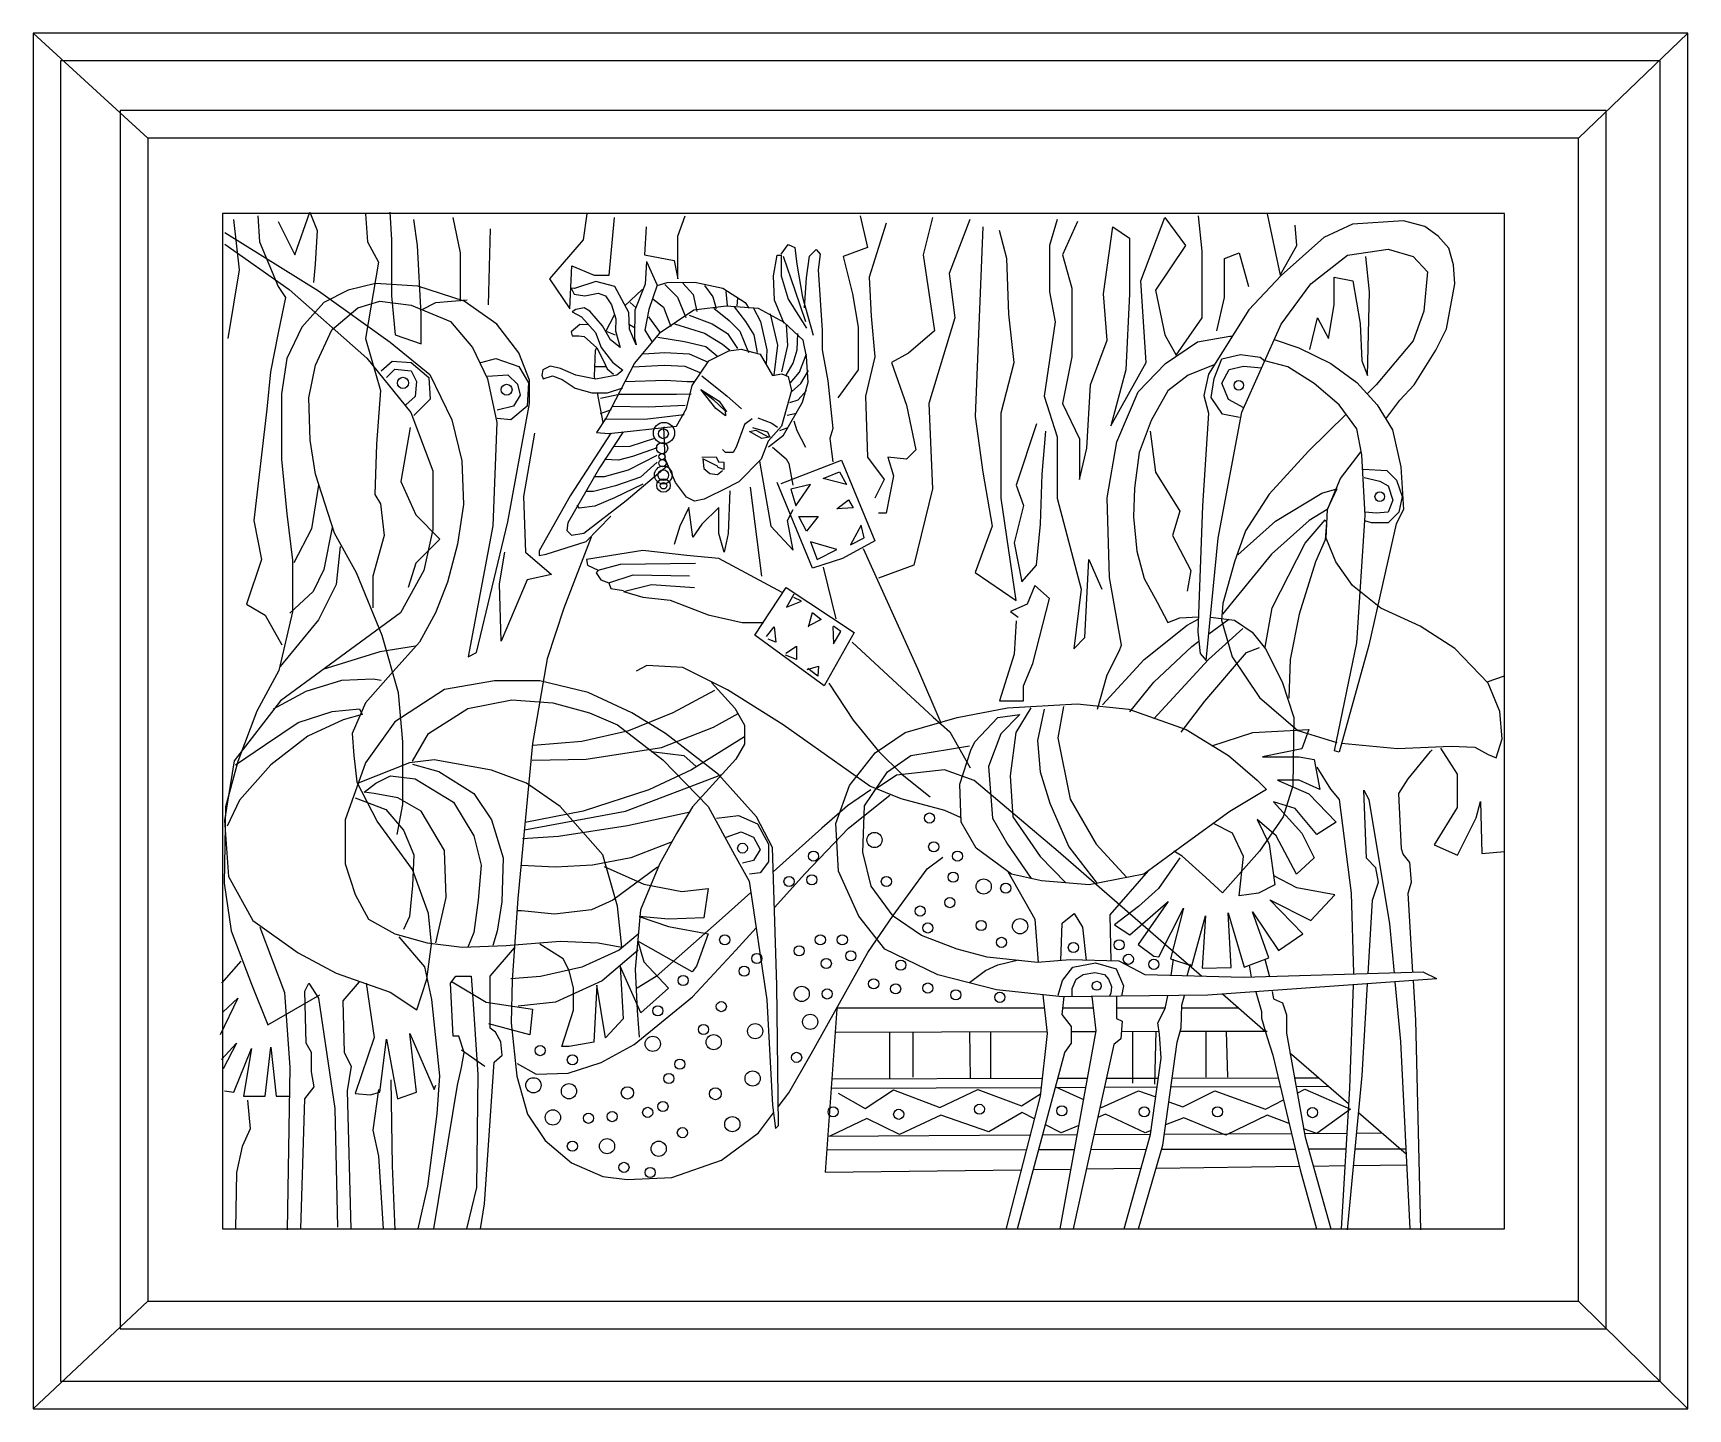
# Model space of a CAD drawing. Extents: x -66030 to 95157, y -13132 to 45879.
# Drawn here: x -62721 to -62121, y 6366 to 6865 of the extents above; entities that cross this region are included whole.
import ezdxf

# ---------------------------------------------------------------- set-up
doc = ezdxf.new("R2010")
doc.units = 0
doc.header["$LTSCALE"] = 100
doc.header["$MEASUREMENT"] = 0
for name, color, linetype in [('3', 11, 'CONTINUOUS'), ('4', 121, 'CONTINUOUS'), ('7', 105, 'CONTINUOUS')]:
    doc.layers.add(name, color=color, linetype=linetype)

msp = doc.modelspace()

# ---------------------------------------------------------------- linework, layer by layer
at = {"layer": '3'}
msp.add_lwpolyline([(-62652.31, 6431.42), (-62187.46, 6431.42), (-62187.46, 6799.58), (-62652.31, 6799.58)], close=True, dxfattribs=at)
for points in [[(-62639.53, 6798.74), (-62638.86, 6789.31), (-62632.12, 6773.14), (-62629.42, 6769.1), (-62632.12, 6756.3), (-62634.82, 6742.16), (-62636.16, 6728.68), (-62640.88, 6688.27), (-62638.19, 6674.12), (-62643.58, 6657.95), (-62636.84, 6653.91), (-62630.77, 6643.13)], [(-62632.12, 6796.72), (-62626.05, 6784.59), (-62620.66, 6800.09), (-62617.96, 6793.35), (-62618.64, 6781.22), (-62619.31, 6774.49)], [(-62600.44, 6799.41), (-62599.76, 6789.31), (-62595.72, 6781.9), (-62600.44, 6754.28), (-62595.05, 6735.42), (-62596.39, 6715.88), (-62597.07, 6697.7), (-62595.05, 6694.33), (-62593.7, 6682.88), (-62597.74, 6668.06), (-62597.74, 6656.61)], [(-62591.67, 6800.09), (-62591, 6789.98), (-62591, 6769.77), (-62589.65, 6755.63), (-62580.22, 6752.26), (-62580.22, 6763.04), (-62581.56, 6787.96), (-62582.91, 6797.39)], [(-62568.76, 6798.06), (-62566.06, 6785.27), (-62566.06, 6767.75)], [(-62520.22, 6799.41), (-62521.57, 6789.98), (-62533.7, 6775.84), (-62526.29, 6765.06), (-62525.62, 6780.55), (-62517.53, 6777.18), (-62512.13, 6777.18), (-62510.11, 6798.06)], [(-62498.65, 6794.7), (-62499.33, 6784.59), (-62488.54, 6782.57), (-62487.19, 6775.84), (-62487.19, 6791.33), (-62484.5, 6798.74)], [(-62421.13, 6798.74), (-62418.44, 6787.29), (-62427.2, 6783.92), (-62423.83, 6770.45), (-62421.81, 6758.32), (-62421.81, 6742.83), (-62429.22, 6732.72)], [(-62394.84, 6798.06), (-62398.21, 6784.59), (-62394.17, 6756.97), (-62403.61, 6748.89), (-62409.67, 6745.52), (-62404.28, 6730.03), (-62400.91, 6713.86), (-62404.28, 6710.5), (-62411.02, 6711.17), (-62409, 6704.43), (-62411.7, 6690.96), (-62414.39, 6690.96)], [(-62342.27, 6796.72), (-62347.66, 6784.59), (-62344.29, 6772.47), (-62344.29, 6747.54), (-62347.66, 6730.7), (-62341.59, 6717.91), (-62341.59, 6703.09), (-62338.9, 6714.54), (-62337.55, 6737.44), (-62331.48, 6753.61), (-62332.83, 6770.45), (-62329.46, 6794.7), (-62323.39, 6790.66), (-62323.39, 6770.45), (-62324.74, 6742.83), (-62330.13, 6722.62), (-62317.32, 6745.52), (-62319.35, 6775.16), (-62310.58, 6798.06), (-62303.17, 6787.96), (-62313.95, 6771.79), (-62310.58, 6755.63), (-62306.54, 6748.22), (-62297.1, 6761.69), (-62297.1, 6785.94), (-62298.45, 6798.74)], [(-62273.51, 6799.41), (-62268.79, 6777.18), (-62262.72, 6787.96), (-62263.4, 6795.37)], [(-62651.45, 6792.7), (-62617.47, 6771.48), (-62591.46, 6752.92), (-62577.13, 6741.24), (-62569.16, 6724.8), (-62565.45, 6709.95), (-62564.92, 6694.03), (-62567.04, 6679.71), (-62570.76, 6665.91), (-62575, 6654.77), (-62580.84, 6644.16), (-62590.4, 6633.55), (-62600.43, 6622.19), (-62605.21, 6611.05), (-62604.68, 6603.09), (-62603.61, 6593.55)], [(-62648.3, 6797.39), (-62646.28, 6779.2), (-62650.32, 6754.28)], [(-62555.27, 6794.02), (-62555.95, 6766.41)], [(-62411.7, 6796.04), (-62417.76, 6776.51), (-62417.09, 6762.36), (-62415.74, 6747.54), (-62419.11, 6733.4), (-62418.44, 6711.17), (-62412.37, 6703.09), (-62415.74, 6696.35)], [(-62381.36, 6797.39), (-62388.78, 6777.86), (-62386.75, 6761.69), (-62396.19, 6730.7), (-62394.84, 6699.72), (-62401.58, 6672.1), (-62414.39, 6667.38)], [(-62376.64, 6794.7), (-62379.34, 6725.99), (-62376.64, 6705.78), (-62373.27, 6686.25), (-62379.34, 6669.41), (-62364.51, 6659.3), (-62369.9, 6696.35), (-62369.9, 6727.34), (-62365.18, 6745.52), (-62367.21, 6763.04), (-62367.88, 6783.25), (-62370.58, 6793.35)], [(-62349.68, 6797.39), (-62352.38, 6787.96), (-62352.38, 6771.12), (-62350.35, 6760.34), (-62354.4, 6733.4), (-62349.68, 6718.58), (-62349.68, 6696.35), (-62340.92, 6663.34), (-62343.61, 6641.79), (-62339.57, 6645.83), (-62338.22, 6674.12), (-62333.5, 6663.34)], [(-62230.5, 6725.11), (-62225.35, 6731.88), (-62220.17, 6737.48), (-62212.41, 6749.98), (-62208.53, 6757.74), (-62205.51, 6774.12), (-62205.94, 6781.01), (-62207.67, 6787.05), (-62211.55, 6791.36), (-62216.29, 6794.8), (-62224.06, 6796.96), (-62242.6, 6795.66), (-62252.95, 6790.92), (-62268.48, 6777.13), (-62280.12, 6764.63), (-62294.78, 6741.36), (-62296.51, 6733.6), (-62294.78, 6727.14), (-62296.94, 6693.52), (-62298.67, 6647.84), (-62297.8, 6640.08), (-62295.65, 6637.5)], [(-62651.43, 6788.47), (-62628.07, 6772.03), (-62599.94, 6747.09), (-62584.01, 6727.47), (-62576.05, 6706.25), (-62576.05, 6685.03), (-62579.23, 6670.17), (-62587.73, 6654.79), (-62631.29, 6622.92), (-62648.09, 6601.18), (-62651.55, 6579.45), (-62650.07, 6559.2), (-62641.34, 6543.21), (-62624.88, 6531.54), (-62611.08, 6524.11), (-62591.43, 6517.21), (-62581.88, 6510.85), (-62578.16, 6521.99)], [(-62449.71, 6784.77), (-62447.24, 6788.3), (-62444.77, 6787.24), (-62444.06, 6781.24), (-62441.94, 6769.24), (-62438.06, 6755.47)], [(-62441.24, 6765.36), (-62440.53, 6776.3), (-62439.47, 6784.07), (-62437, 6786.54), (-62435.58, 6784.77), (-62436.29, 6779.12), (-62434.88, 6757.24), (-62434.88, 6750.18), (-62432.76, 6738.88), (-62430.99, 6721.58), (-62432.05, 6718.05), (-62430.99, 6709.58)], [(-62295.65, 6637.5), (-62291.33, 6681.89), (-62282.71, 6727.57), (-62268.48, 6759.46), (-62257.69, 6774.12), (-62244.33, 6784.46), (-62229.66, 6786.61), (-62220.61, 6784.03), (-62215.43, 6778.43), (-62216.72, 6764.2), (-62220.61, 6753.43), (-62233.97, 6737.48), (-62237.28, 6734.23)], [(-62498.55, 6782.13), (-62499.06, 6773.92), (-62502.79, 6764.56), (-62502.91, 6754.43), (-62502.27, 6751.99), (-62504.71, 6757.64), (-62504.97, 6763.66), (-62509.97, 6773.15), (-62516.9, 6774.95), (-62524.6, 6772.38), (-62525.89, 6772.51), (-62524.73, 6770.33), (-62520.88, 6769.69), (-62516.13, 6770.72), (-62513.44, 6769.69), (-62511.26, 6766.49), (-62509.72, 6761.36), (-62509.84, 6757), (-62508.05, 6750.97), (-62511.64, 6753.79), (-62514.46, 6758.79), (-62519.08, 6764.18), (-62521.14, 6765.33), (-62524.22, 6764.82), (-62525.5, 6763.92), (-62522.16, 6762.13), (-62517.03, 6756.48), (-62514.98, 6750.97), (-62510.87, 6745.71), (-62507.15, 6742.76), (-62509.33, 6740.97), (-62516.9, 6739.56), (-62524.22, 6740.97), (-62529.73, 6743.4), (-62533.46, 6744.17), (-62536.15, 6742.89), (-62536.54, 6740.97), (-62536.02, 6739.68), (-62532.69, 6740.71), (-62529.09, 6739.43), (-62524.47, 6736.22), (-62518.31, 6734.55), (-62512.67, 6734.55), (-62507.15, 6736.35)], [(-62498.55, 6782.13), (-62494.7, 6773.54), (-62497.65, 6764.82), (-62499.19, 6757.25), (-62496.5, 6752.89)], [(-62448.65, 6759.71), (-62452.19, 6768.18), (-62452.54, 6777.01), (-62451.13, 6784.42), (-62449.71, 6784.42), (-62449.71, 6777.01), (-62447.24, 6768.53), (-62440.53, 6757.94)], [(-62449.01, 6784.07), (-62444.77, 6771.71), (-62440.88, 6760.42)], [(-62291.71, 6756.97), (-62289.01, 6769.1), (-62289.01, 6783.25), (-62283.62, 6785.27), (-62280.25, 6773.14)], [(-62258.01, 6750.24), (-62255.31, 6761.69), (-62251.26, 6754.28), (-62249.24, 6766.41), (-62249.24, 6776.51), (-62242.5, 6775.16), (-62239.81, 6759.67), (-62239.13, 6746.2), (-62237.11, 6740.81), (-62236.44, 6771.12), (-62237.78, 6783.92)], [(-62588.9, 6574.47), (-62586.92, 6585.34), (-62586.92, 6608.06), (-62588.41, 6625.84), (-62594.34, 6646.59), (-62603.73, 6669.31), (-62611.64, 6683.64), (-62618.52, 6705.06), (-62620.5, 6717.41), (-62621, 6732.72), (-62618.52, 6744.57), (-62612.59, 6757.42), (-62603.2, 6765.32), (-62595.29, 6767.79), (-62583.92, 6766.31), (-62569.59, 6760.38), (-62561.68, 6750.99), (-62556.24, 6739.63), (-62552.78, 6723.83), (-62554.26, 6686.29), (-62563.16, 6638.87), (-62560.2, 6640.35), (-62548.83, 6687.77), (-62540.92, 6730.74), (-62540.92, 6739.14), (-62544.87, 6749.02), (-62552.78, 6759.39), (-62564.65, 6767.79), (-62581.45, 6773.22), (-62596.77, 6774.21), (-62606.66, 6771.74), (-62615.56, 6767.3), (-62623.47, 6758.4), (-62628.9, 6747.04), (-62630.88, 6734.2), (-62630.88, 6710.49), (-62628.9, 6690.73), (-62626.93, 6673.94), (-62626.93, 6655.17), (-62631.87, 6633.93), (-62639.78, 6619.11), (-62646.7, 6600.83), (-62651.15, 6584.42), (-62651.64, 6556.76), (-62649.17, 6539.47), (-62641.76, 6520.2), (-62635.82, 6505.38), (-62617.04, 6516.25)], [(-62494.72, 6773.5), (-62491.11, 6774.56), (-62480.97, 6774.69), (-62470.83, 6772.51), (-62462.75, 6767.25), (-62461.47, 6765.2)], [(-62485.42, 6774.31), (-62481.6, 6770.18), (-62480.33, 6763.98)], [(-62579.92, 6764.81), (-62574.98, 6767.28), (-62563.61, 6768.27)], [(-62506.33, 6766.24), (-62500.22, 6771.87), (-62499.84, 6771.98)], [(-62496.24, 6768.59), (-62492.42, 6765.57), (-62489.72, 6758.57)], [(-62491.95, 6773.84), (-62487.33, 6769.22), (-62484.31, 6761.91)], [(-62477.47, 6773.52), (-62474.44, 6769.38), (-62473.33, 6765.09)], [(-62469.83, 6771.29), (-62469.35, 6766.2)], [(-62465.53, 6768.91), (-62465.85, 6766.04)], [(-62454.33, 6715.02), (-62448.93, 6719.22), (-62442.03, 6731.21), (-62439.93, 6738.4), (-62440.53, 6747.7), (-62441.73, 6753.69), (-62448.63, 6759.99), (-62457.93, 6765.08), (-62469.63, 6765.98), (-62481.33, 6764.48), (-62493.93, 6756.09), (-62502.93, 6745.3), (-62513.12, 6725.51), (-62516.72, 6720.12), (-62512.22, 6719.82), (-62487.63, 6722.52), (-62484.03, 6728.81), (-62481.93, 6737.2), (-62475.93, 6746.2), (-62468.73, 6749.79), (-62464.23, 6750.39), (-62457.33, 6748.59), (-62452.83, 6740.8), (-62449.53, 6741.4), (-62447.13, 6740.5), (-62445.93, 6735.41), (-62445.93, 6735.41), (-62449.62, 6722.46), (-62454.39, 6717.05), (-62454.39, 6717.05), (-62456.94, 6710.53), (-62465.05, 6702.26), (-62470.94, 6699.24), (-62470.94, 6699.24), (-62475.42, 6697.05), (-62477.66, 6696.02), (-62481.12, 6695.27), (-62484.03, 6696.74), (-62488, 6702.04), (-62491.75, 6710.66), (-62492.31, 6722.11), (-62491.85, 6722.05)], [(-62513.35, 6756.82), (-62510.1, 6762.77)], [(-62504.52, 6767.32), (-62502.29, 6765.41)], [(-62497.83, 6762.07), (-62493.54, 6756.34)], [(-62483.03, 6762.69), (-62474.76, 6759.51), (-62469.19, 6756.01), (-62465.53, 6750.6)], [(-62474.12, 6765.23), (-62468.55, 6760.78), (-62464.73, 6756.96), (-62461.55, 6749.17)], [(-62466.8, 6765.71), (-62462.67, 6760.46), (-62459.64, 6755.53), (-62458.37, 6749.17)], [(-62459.8, 6765.23), (-62457.26, 6760.46), (-62454.87, 6750.13), (-62455.19, 6744.88)], [(-62453.75, 6763.17), (-62451.05, 6751.88), (-62452.32, 6740.9)], [(-62519.6, 6759.18), (-62522.68, 6759.3), (-62525.89, 6756.61), (-62525.5, 6755.2), (-62523.06, 6755.2), (-62521.14, 6754.94), (-62516.52, 6750.84), (-62514.21, 6746.35), (-62512.8, 6743.27), (-62510.49, 6741.35)], [(-62512.95, 6756.82), (-62509.93, 6755.55)], [(-62504.68, 6759.37), (-62502.61, 6758.09)], [(-62488.44, 6759.51), (-62477.46, 6756.17), (-62470.94, 6752.19), (-62468.39, 6749.97)], [(-62447.87, 6759.19), (-62447.39, 6751.72), (-62449.62, 6742.18)], [(-62447.87, 6740.9), (-62445.32, 6745.36), (-62443.89, 6750.13), (-62443.73, 6756.01)], [(-62517.23, 6739.62), (-62517.42, 6740.58), (-62517.03, 6750.07), (-62516.58, 6750.9)], [(-62494.49, 6754.74), (-62484.78, 6753.15), (-62476.99, 6751.4), (-62472.69, 6747.74)], [(-62334.97, 6619.81), (-62331.52, 6632.31), (-62327.2, 6640.93), (-62326.34, 6643.08), (-62330.65, 6667.65), (-62331.52, 6696.52), (-62328.07, 6716.78), (-62320.3, 6734.88), (-62310.38, 6745.22), (-62298.74, 6752.98), (-62287.1, 6755.14), (-62286.14, 6755.08)], [(-62270.95, 6753.91), (-62262.08, 6750.83), (-62250.44, 6745.22), (-62240.95, 6738.33), (-62233.62, 6730.14), (-62228.01, 6721.09), (-62224.99, 6707.73), (-62224.13, 6692.21), (-62226.72, 6687.04), (-62236.64, 6643.08), (-62247.42, 6604.3), (-62249.14, 6604.73), (-62240.95, 6643.94), (-62237.93, 6690.06), (-62239.22, 6712.04), (-62240.95, 6721.52), (-62247.42, 6730.14), (-62256.47, 6737.9), (-62265.96, 6743.93), (-62274.4, 6746.2)], [(-62594.75, 6742.58), (-62590.8, 6746.04), (-62583.88, 6745.54), (-62577.45, 6740.11), (-62576.96, 6732.21), (-62582.89, 6726.28)], [(-62558.67, 6745.54), (-62553.23, 6747.03), (-62544.83, 6744.06), (-62541.37, 6738.14), (-62541.86, 6729.74), (-62547.79, 6724.8), (-62552.73, 6725.29)], [(-62517.09, 6744.1), (-62513.11, 6744.1)], [(-62503.56, 6743.92), (-62492.1, 6744.56), (-62484.62, 6744.24), (-62479.21, 6741.86)], [(-62499.58, 6748.7), (-62491.94, 6749.17), (-62483.03, 6748.7), (-62476.19, 6745.67)], [(-62446.44, 6738.04), (-62443.09, 6742.02), (-62440.55, 6748.7)], [(-62292.72, 6744.64), (-62302.19, 6740.91), (-62309.52, 6735.31), (-62315.56, 6724.54), (-62319.87, 6712.9), (-62321.6, 6699.97), (-62322.03, 6689.63), (-62320.73, 6677.13), (-62318.15, 6667.22), (-62313.4, 6658.6), (-62309.52, 6651.27), (-62305.21, 6653), (-62298.46, 6653.29)], [(-62283.53, 6725.6), (-62289.74, 6726.84), (-62293.78, 6732.9), (-62292.69, 6739.73), (-62289.9, 6746.87), (-62283.22, 6748.42), (-62276.07, 6747.49), (-62274.4, 6746.2)], [(-62282, 6729.16), (-62287.57, 6732.12), (-62289.9, 6738.02), (-62287.26, 6742.99), (-62282.13, 6744.23), (-62275.56, 6743.59)], [(-62592.77, 6740.11), (-62589.81, 6743.08), (-62583.88, 6742.58), (-62581.9, 6738.63), (-62582.39, 6733.2), (-62585.85, 6730.23)], [(-62556.19, 6740.61), (-62548.78, 6741.1), (-62545.32, 6737.64), (-62544.33, 6733.69), (-62546.8, 6729.74), (-62552.73, 6728.26)], [(-62506.27, 6738.68), (-62491.63, 6739.15), (-62483.83, 6738.68), (-62481.44, 6738.68)], [(-62478.48, 6740.75), (-62469.32, 6733.39), (-62464.12, 6728.72)], [(-62445.96, 6734.86), (-62442.62, 6737.88), (-62439.75, 6742.65)], [(-62514.23, 6723.85), (-62516.27, 6734.55)], [(-62515.18, 6732.65), (-62508.97, 6733.92)], [(-62508.81, 6734.07), (-62495.6, 6734.07), (-62487.65, 6734.07), (-62482.4, 6734.22)], [(-62478.84, 6735.72), (-62474.35, 6732.13), (-62470.04, 6728), (-62469.86, 6726.21), (-62473.45, 6728.9), (-62478.84, 6735.72)], [(-62478.84, 6735.72), (-62472.25, 6731.55), (-62469.58, 6727.64)], [(-62446.59, 6731.04), (-62443.57, 6732), (-62440.55, 6735.34)], [(-62515.18, 6727.09), (-62511.2, 6728.52)], [(-62513.74, 6725.16), (-62499.1, 6725), (-62484.94, 6726.75)], [(-62510.88, 6729.77), (-62497.99, 6729.45), (-62484.47, 6730.09)], [(-62447.55, 6726.43), (-62444.21, 6727.23)], [(-62244.89, 6726.77), (-62258.56, 6713.35), (-62272.79, 6697.83), (-62281.41, 6684.47), (-62285.3, 6673.27), (-62289.61, 6658.18), (-62290.04, 6652.15), (-62286.16, 6638.79), (-62276.24, 6624.14), (-62262.44, 6612.07), (-62248.21, 6607.76)], [(-62584.26, 6721.95), (-62587.63, 6702.41), (-62582.24, 6690.29), (-62573.47, 6681.53), (-62582.24, 6672.77), (-62584.93, 6664.02)], [(-62506.95, 6720.4), (-62515.57, 6707.38), (-62527.12, 6687.41), (-62527.46, 6684.65), (-62525.74, 6682.93), (-62521.26, 6683.62), (-62505.92, 6695.5), (-62491.1, 6708.07)], [(-62460.2, 6725.16), (-62463.03, 6723.03), (-62466.04, 6714.89), (-62467.11, 6712.94), (-62469.94, 6712.94), (-62471, 6714.01)], [(-62461.24, 6720.47), (-62458.91, 6721.01), (-62454.24, 6718.49), (-62456.75, 6717.96), (-62461.24, 6720.47)], [(-62460.14, 6722.03), (-62454.71, 6720.35), (-62453.82, 6718.48)], [(-62458.19, 6725.49), (-62453.16, 6723.52), (-62451.01, 6722.08)], [(-62450.25, 6720.87), (-62447.55, 6721.82)], [(-62445.12, 6724.41), (-62444.06, 6720.88), (-62440.88, 6714.88)], [(-62357.1, 6723.29), (-62364.51, 6701.07), (-62361.81, 6693.66), (-62365.18, 6680.18), (-62362.49, 6666.04), (-62357.1, 6672.1), (-62355.75, 6686.92), (-62355.07, 6705.11), (-62353.72, 6720.6)], [(-62315.98, 6720.6), (-62313.95, 6705.78), (-62305.19, 6691.63), (-62307.89, 6682.88), (-62301.15, 6670.08), (-62302.49, 6662.67)], [(-62539.1, 6719.93), (-62543.14, 6697.02), (-62542.47, 6676.82), (-62533.03, 6668.73), (-62541.79, 6666.71), (-62551.23, 6644.48), (-62551.9, 6665.36), (-62549.88, 6676.82)], [(-62511.43, 6719.95), (-62526.26, 6697.22), (-62537.46, 6677.25), (-62537.46, 6675.52), (-62534.87, 6676.04), (-62520.4, 6680.69), (-62511.43, 6689.82)], [(-62494.68, 6714.65), (-62503.59, 6711.47), (-62508.69, 6710.19), (-62513.78, 6710.35)], [(-62495.64, 6717.99), (-62504.55, 6715.12), (-62510.54, 6714.98)], [(-62452.89, 6714.88), (-62447.95, 6710.64), (-62446.89, 6708.88), (-62445.47, 6701.11)], [(-62494.68, 6709.4), (-62500.73, 6703.99), (-62509.8, 6700.81), (-62517.76, 6698.75), (-62520.56, 6698.75)], [(-62494.84, 6711.78), (-62505.19, 6706.54), (-62513.94, 6704.15), (-62517.6, 6704.15)], [(-62478.44, 6711.17), (-62473.3, 6711.35), (-62472.42, 6709.58), (-62470.47, 6709.4), (-62470.47, 6707.81), (-62470.47, 6706.75), (-62472.6, 6707.46), (-62472.77, 6707.99), (-62478.09, 6710.64), (-62477.73, 6707.1), (-62475.61, 6705.33), (-62472.77, 6704.98), (-62471, 6706.39)], [(-62457.53, 6709.82), (-62453.49, 6686.25), (-62445.4, 6677.49), (-62447.42, 6688.27), (-62445.4, 6692.31)], [(-62449.71, 6701.71), (-62427.81, 6710.18), (-62415.8, 6680.88), (-62427.45, 6674.53), (-62438.4, 6671), (-62451.12, 6702.06)], [(-62246.5, 6607.59), (-62226.21, 6605.61), (-62206.8, 6606.47), (-62198.18, 6606.04), (-62193.43, 6603.45), (-62190.42, 6602.16), (-62188.26, 6609.05), (-62189.12, 6618.97), (-62193.43, 6629.31), (-62205.51, 6641.81), (-62218.02, 6650), (-62232.25, 6656.46), (-62242.6, 6664.65), (-62248.64, 6673.27), (-62252.09, 6681.89), (-62251.66, 6692.23), (-62246.91, 6703.44), (-62239.45, 6713.3)], [(-62434.52, 6703.47), (-62428.51, 6705.95), (-62426.04, 6701.36), (-62434.52, 6703.47)], [(-62238.73, 6706.82), (-62230.1, 6706.39), (-62226.65, 6702.94), (-62224.5, 6696.91), (-62225.79, 6691.31), (-62229.67, 6687.43), (-62235.71, 6687.43), (-62238.06, 6688.1)], [(-62238.3, 6703.81), (-62232.69, 6702.51), (-62229.67, 6700.79), (-62227.95, 6695.62), (-62229.67, 6691.31), (-62233.99, 6690.88), (-62238, 6691.24)], [(-62617.49, 6701.09), (-62619.96, 6685.28), (-62626.39, 6672.93)], [(-62499.93, 6701.45), (-62510.12, 6696.52), (-62517.28, 6693.5), (-62523.01, 6692.7), (-62523.64, 6693.82)], [(-62468.32, 6699.04), (-62468.99, 6683.55), (-62470.34, 6676.82), (-62472.36, 6683.55), (-62472.36, 6692.98), (-62478.43, 6686.92), (-62481.8, 6682.2), (-62483.15, 6692.98), (-62486.52, 6686.25), (-62488.54, 6679.51)], [(-62460.9, 6700.39), (-62456.86, 6668.06)], [(-62446.17, 6699.59), (-62444.41, 6693.59), (-62439.11, 6701.36), (-62446.17, 6699.59)], [(-62284.18, 6675.77), (-62270.45, 6688), (-62253.72, 6698.23), (-62248.23, 6699.72), (-62251.73, 6692.24), (-62258.22, 6688.25), (-62271.95, 6676.02), (-62289.67, 6654.32)], [(-62429.57, 6692.53), (-62425.33, 6695.71), (-62423.57, 6692.88), (-62429.57, 6692.53)], [(-62612.54, 6685.78), (-62615.51, 6670.46), (-62619.46, 6662.56), (-62627.87, 6654.66)], [(-62443.35, 6689.71), (-62436.28, 6689.71), (-62440.52, 6684.41), (-62443.35, 6689.71)], [(-62424.63, 6679.47), (-62419.68, 6681.94), (-62420.74, 6686.53), (-62424.63, 6679.47)], [(-62274.2, 6642.34), (-62271.7, 6656.56), (-62259.72, 6680.02), (-62252.48, 6688.5), (-62251.98, 6687.5), (-62252.48, 6681.26), (-62255.97, 6673.28), (-62261.96, 6654.32), (-62265.21, 6637.85), (-62265.71, 6623.88)], [(-62609.58, 6678.86), (-62611.06, 6665.03), (-62617.49, 6652.19), (-62631.33, 6635.39)], [(-62518.67, 6682.2), (-62528.57, 6656.44), (-62534.57, 6638.08), (-62539.87, 6607.37), (-62545.17, 6551.24), (-62547.29, 6521.59), (-62547.64, 6506.18), (-62545.52, 6486.76), (-62541.64, 6472.99), (-62535.28, 6463.46), (-62525.74, 6455.34), (-62514.44, 6450.4), (-62505.61, 6449.34), (-62489.36, 6450.05), (-62471.34, 6456.4), (-62457.92, 6466.29), (-62452.49, 6473.46)], [(-62439.11, 6680.53), (-62436.64, 6674.18), (-62429.57, 6677.71), (-62439.11, 6680.53)], [(-62420.03, 6678.06), (-62400.25, 6634.64), (-62391.77, 6614.87)], [(-62449.35, 6662.17), (-62472.32, 6674.53), (-62483.97, 6675.59), (-62499.87, 6677.35), (-62520.36, 6674.18), (-62520, 6672.06), (-62516.12, 6670.29), (-62516.83, 6669.23), (-62515.06, 6666.76), (-62512.23, 6665.7), (-62511.53, 6663.59), (-62506.93, 6662.88)], [(-62516.12, 6670.29), (-62507.99, 6672.41), (-62480.79, 6672.76)], [(-62512.23, 6665.7), (-62503.4, 6668.53), (-62482.91, 6668.17)], [(-62434.52, 6671.35), (-62429.93, 6652.64)], [(-62506.93, 6662.53), (-62496.69, 6665), (-62481.15, 6663.94)], [(-62506.93, 6662.53), (-62499.87, 6660.41), (-62489.98, 6659.35), (-62476.2, 6654.05), (-62463.84, 6651.23), (-62456.07, 6651.23)], [(-62459.25, 6646.64), (-62447.94, 6663.94), (-62423.21, 6647.7), (-62434.16, 6628.28), (-62459.25, 6646.64)], [(-62445.14, 6661.57), (-62447.73, 6656.84), (-62442.39, 6658.98), (-62445.14, 6660.35)], [(-62364.51, 6651.89), (-62365.18, 6639.77), (-62370.58, 6622.93), (-62361.81, 6622.93), (-62361.81, 6628.32), (-62358.44, 6636.4), (-62352.38, 6659.97), (-62357.77, 6664.69), (-62360.47, 6657.95), (-62366.53, 6655.26), (-62363.84, 6653.24)], [(-62439.79, 6649.67), (-62438.42, 6654.86), (-62435.21, 6652.42), (-62439.64, 6650.13)], [(-62455.06, 6646.16), (-62452.31, 6649.67), (-62451.7, 6644.18), (-62454.45, 6645.24)], [(-62430.93, 6649.82), (-62430.78, 6643.57), (-62428.03, 6647.99), (-62430.78, 6649.98)], [(-62333.18, 6621.49), (-62318.08, 6637.87), (-62302.56, 6650.37), (-62298.49, 6652.52)], [(-62314.63, 6616.32), (-62294.8, 6637.87), (-62282.29, 6649.07)], [(-62294.11, 6653.27), (-62285.37, 6652.13), (-62278.9, 6647.82), (-62274.16, 6641.79), (-62268.12, 6629.72), (-62263.81, 6616.79), (-62264.23, 6592.04), (-62267.68, 6580.84), (-62276.31, 6568.34), (-62289.68, 6553.26), (-62295.72, 6558.86), (-62304.34, 6566.62), (-62307.36, 6568.34)], [(-62294.71, 6647.15), (-62287.46, 6652.52)], [(-62582.35, 6642.67), (-62595.2, 6640.7), (-62615.96, 6634.28)], [(-62448.04, 6640.21), (-62444.22, 6642.65), (-62444.22, 6637.92), (-62448.19, 6639.45)], [(-62423.92, 6644.17), (-62394.6, 6616.99), (-62388.59, 6611.69), (-62381.18, 6598.63)], [(-62323.26, 6618.9), (-62314.63, 6629.68), (-62300.83, 6642.61), (-62298.29, 6644.49)], [(-62304.71, 6611.58), (-62296.09, 6622.78), (-62280.99, 6640.45), (-62276.25, 6642.18)], [(-62633.76, 6619.95), (-62621.89, 6626.37), (-62609.04, 6630.33), (-62597.67, 6630.82), (-62594.71, 6630.33)], [(-62450.72, 6468.88), (-62451.26, 6519.81), (-62452.85, 6569.67), (-62458.69, 6580.81), (-62472.49, 6596.2), (-62491.6, 6611.05), (-62503.81, 6618.48), (-62519.74, 6625.91), (-62537.26, 6630.15), (-62553.71, 6630.15), (-62571.76, 6626.97), (-62589.81, 6615.3), (-62600.43, 6600.44), (-62607.86, 6579.75), (-62607.86, 6563.84), (-62604.14, 6552.7), (-62599.37, 6543.68), (-62589.81, 6538.37), (-62578.13, 6535.19), (-62565.39, 6533.6), (-62549.47, 6534.13), (-62529.82, 6535.72), (-62516.02, 6535.19), (-62507.53, 6533.6), (-62509.12, 6548.45), (-62514.43, 6567.02), (-62529.82, 6584.53), (-62542.03, 6593.01), (-62554.77, 6597.79), (-62575.48, 6601.5), (-62584.5, 6600.44), (-62603.08, 6593.01)], [(-62384.71, 6580.63), (-62390.36, 6583.1), (-62406.26, 6587.34), (-62417.56, 6591.92), (-62449, 6614.16), (-62469.14, 6626.87), (-62485.39, 6634.99), (-62498.46, 6635.7), (-62502.34, 6633.58)], [(-62440.25, 6634.26), (-62436.13, 6635.48), (-62436.43, 6631.82), (-62440.1, 6634.56)], [(-62193.75, 6629.74), (-62187.46, 6631.89)], [(-62539.66, 6606.77), (-62521.95, 6608.31), (-62505.01, 6612.16), (-62488.84, 6618.7), (-62473.82, 6626.78)], [(-62474.98, 6629.47), (-62466.51, 6620.24), (-62463.04, 6614.08), (-62463.04, 6607.16), (-62466.12, 6601.77), (-62481.91, 6584.46), (-62487.68, 6574.84), (-62493.84, 6563.68), (-62500.77, 6547.14), (-62502.7, 6525.59), (-62501.93, 6510.59), (-62501.16, 6500.97)], [(-62432.4, 6629.34), (-62423.57, 6615.93), (-62414.38, 6604.63), (-62405.9, 6596.16), (-62395.66, 6588.04)], [(-62647.6, 6599.7), (-62636.72, 6607.11), (-62624.86, 6615.01), (-62612.5, 6618.96), (-62602.62, 6619.95), (-62601.63, 6617.98), (-62608.55, 6616), (-62621.4, 6610.07), (-62634.75, 6599.7), (-62646.11, 6586.86), (-62650.56, 6577.47)], [(-62583.44, 6600.97), (-62577.6, 6611.05), (-62563.27, 6620.07), (-62547.34, 6623.25), (-62532.48, 6622.19), (-62519.21, 6618.48), (-62509.12, 6614.23), (-62492.66, 6601.5), (-62476.21, 6584.53), (-62466.65, 6567.02), (-62461.34, 6557.47), (-62454.97, 6514.5), (-62452.85, 6476.31), (-62451.79, 6467.82), (-62450.72, 6468.88)], [(-62540.04, 6601.38), (-62520.41, 6601.77), (-62493.07, 6606), (-62474.21, 6613.31), (-62465.35, 6618.31)], [(-62211.95, 6522.05), (-62294.99, 6516.12), (-62347.88, 6515.62), (-62371.61, 6518.09), (-62392.86, 6523.53), (-62412.14, 6532.91), (-62421.53, 6544.77), (-62428.94, 6561.07), (-62429.93, 6578.36), (-62424.99, 6592.19), (-62415.6, 6604.04), (-62404.72, 6611.45), (-62385.94, 6616.89), (-62367.65, 6620.34), (-62342.44, 6621.83), (-62323.66, 6619.85), (-62302.9, 6612.44), (-62287.57, 6603.06), (-62277.19, 6594.16), (-62273.73, 6590.71), (-62287.08, 6582.8), (-62303.39, 6570.95), (-62318.22, 6560.08), (-62337.99, 6556.13), (-62355.29, 6557.61), (-62366.17, 6560.08), (-62379.02, 6569.47), (-62384.46, 6578.85), (-62384.95, 6592.68), (-62381, 6605.03), (-62379.51, 6607.99), (-62371.11, 6616.89), (-62363.2, 6617.87), (-62370.12, 6610.96), (-62374.57, 6599.1), (-62373.09, 6580.33), (-62367.65, 6570.95), (-62359.03, 6558.46)], [(-62359.25, 6620.34), (-62364.69, 6611.45), (-62366.66, 6595.65), (-62365.67, 6580.83), (-62355.79, 6566.5), (-62346.56, 6556.86)], [(-62354.31, 6619.85), (-62356.78, 6608.49), (-62355.79, 6597.13), (-62352.33, 6585.77), (-62345.41, 6569.96), (-62335.19, 6556.69)], [(-62347.39, 6620.84), (-62349.36, 6609.48), (-62344.91, 6587.25), (-62335.52, 6570.95), (-62324.42, 6558.84)], [(-62293.51, 6606.51), (-62278.68, 6611.45), (-62258.41, 6612.44), (-62260.88, 6605.52), (-62275.22, 6602.56), (-62261.87, 6602.56), (-62256.43, 6601.57), (-62254.46, 6590.71), (-62261.87, 6594.16), (-62269.78, 6594.16), (-62258.41, 6589.22), (-62248.53, 6578.85), (-62255.45, 6574.41), (-62263.35, 6583.79), (-62271.26, 6586.26), (-62260.88, 6574.9), (-62256.43, 6566.01), (-62262.86, 6560.08), (-62270.27, 6573.91), (-62277.19, 6579.84), (-62272.75, 6570.95), (-62270.77, 6556.13), (-62276.7, 6553.17), (-62283.62, 6552.18), (-62282.14, 6566.5), (-62286.09, 6574.9), (-62293.01, 6578.36)], [(-62463.04, 6609.85), (-62482.29, 6597.92), (-62497.69, 6590.61), (-62521.56, 6582.92), (-62542.57, 6578.72)], [(-62211.95, 6522.05), (-62216.89, 6524.52), (-62282.14, 6522.54), (-62317.73, 6523.53), (-62327.12, 6528.47), (-62344.91, 6528.96), (-62356.78, 6527.97), (-62375.07, 6529.95), (-62385.94, 6532.91), (-62398.79, 6537.85), (-62409.17, 6544.77), (-62417.08, 6555.64), (-62420.05, 6567.98), (-62419.55, 6584.78), (-62411.15, 6597.13), (-62402.75, 6603.06), (-62387.92, 6605.52), (-62381.49, 6606.51)], [(-62496.82, 6604.57), (-62484.96, 6603.09), (-62480.51, 6599.13)], [(-62220.64, 6524.4), (-62222.37, 6553.13), (-62221.14, 6557.14), (-62221.76, 6564.25), (-62224.23, 6567.34), (-62224.85, 6569.19), (-62225.77, 6589.26), (-62222.37, 6594.65), (-62214.33, 6604.53), (-62213.71, 6605.15)], [(-62210.6, 6605.77), (-62204.65, 6596.26), (-62204.65, 6584.17), (-62212.98, 6570.7), (-62204.46, 6566.94), (-62197.71, 6580.41), (-62196.13, 6586.35), (-62195.73, 6567.53), (-62187.46, 6568.3)], [(-62574.95, 6535.19), (-62571.23, 6551.64), (-62571.76, 6568.61), (-62580.26, 6582.94), (-62588.75, 6587.71), (-62597.24, 6589.3), (-62600.96, 6589.83), (-62596.71, 6593.01), (-62591.4, 6595.67), (-62582.38, 6594.61), (-62568.58, 6586.12), (-62561.14, 6573.92), (-62558.49, 6563.31), (-62559.55, 6550.58), (-62561.14, 6538.9), (-62563.27, 6533.6)], [(-62583.44, 6599.91), (-62573.89, 6597.26), (-62561.14, 6589.3), (-62554.77, 6579.75), (-62550.53, 6565.96), (-62551.06, 6550.04), (-62552.65, 6539.43), (-62554.24, 6534.13)], [(-62542.82, 6576.16), (-62506.16, 6582.92), (-62471.23, 6596.17)], [(-62297.18, 6522.96), (-62349.33, 6568.2), (-62379.74, 6593.98), (-62390.52, 6597.82), (-62407.85, 6595.9), (-62415.31, 6591.01)], [(-62255.45, 6598.84), (-62250.5, 6590.81), (-62247.41, 6587.1), (-62243.08, 6553.13), (-62242.16, 6524.09), (-62242.17, 6523.75)], [(-62578.16, 6521.99), (-62576.54, 6534.66), (-62577.6, 6545.8), (-62583.44, 6561.72), (-62596.18, 6579.22), (-62603.61, 6593.55)], [(-62417.23, 6590.61), (-62425.7, 6584.84), (-62434.94, 6576.76), (-62452.57, 6560.83)], [(-62452.16, 6547.98), (-62441.1, 6560.22), (-62425.31, 6576.76), (-62410.3, 6588.69)], [(-62236.92, 6523.91), (-62235.36, 6550.66), (-62233.19, 6557.14), (-62234.12, 6562.39), (-62237.52, 6565.79), (-62238.45, 6590.5), (-62236.59, 6587.1), (-62229.17, 6542.01), (-62227.5, 6524.19)], [(-62604.14, 6587.71), (-62593, 6583.47), (-62586.63, 6576.04), (-62582.91, 6567.02), (-62583.44, 6555.88), (-62584.5, 6544.74), (-62586.63, 6539.97)], [(-62482.68, 6582.53), (-62505.39, 6577.53), (-62530.42, 6573.68), (-62543.51, 6572.91)], [(-62473.12, 6580.32), (-62465.22, 6581.31), (-62458.3, 6578.35), (-62454.34, 6570.94), (-62454.34, 6564.52), (-62457.31, 6560.57), (-62461.26, 6560.07)], [(-62489.22, 6571.76), (-62504.24, 6565.99), (-62518.1, 6563.3), (-62531.57, 6562.53), (-62544.04, 6563.2)], [(-62469.66, 6573.41), (-62464.23, 6575.38), (-62459.78, 6573.41), (-62457.31, 6568.96), (-62459.78, 6565.01), (-62463.73, 6564.02)], [(-62450.8, 6475.7), (-62446.97, 6480.76), (-62438.84, 6494.88), (-62418.35, 6531.59), (-62409.17, 6545.01), (-62396.8, 6561.95), (-62391.15, 6566.19)], [(-62305.23, 6566), (-62312.96, 6554.9), (-62320.1, 6548.36), (-62328.83, 6541.63), (-62323.27, 6538.06), (-62309.4, 6550.14), (-62320.3, 6534.49), (-62314.55, 6530.33), (-62312.77, 6530.13), (-62303.84, 6547.77), (-62308.6, 6529.34), (-62300.87, 6526.77), (-62295.91, 6544.99), (-62297.1, 6525.97), (-62286.59, 6526.17), (-62287.59, 6545.98), (-62281.84, 6526.37), (-62272.91, 6529.74), (-62278.86, 6546.38), (-62269.34, 6532.31), (-62260.62, 6538.46), (-62272.52, 6550.74), (-62257.65, 6543.21), (-62248.92, 6552.52), (-62262.8, 6555.1), (-62271.13, 6559.49)], [(-62494.61, 6562.53), (-62510.78, 6550.6), (-62518.48, 6547.14), (-62531.96, 6545.6), (-62543.89, 6546.75), (-62545.49, 6546.75)], [(-62513.9, 6562.78), (-62499.56, 6556.41), (-62485.76, 6553.76), (-62476.21, 6554.82), (-62477.8, 6544.21), (-62490.54, 6543.68), (-62501.16, 6544.74), (-62490.54, 6541.03), (-62476.21, 6538.37), (-62480.45, 6526.7), (-62482.05, 6524.58), (-62501.69, 6535.72), (-62499.56, 6528.29), (-62490.54, 6518.75), (-62500.63, 6509.73), (-62508.06, 6526.7), (-62507, 6507.61), (-62513.37, 6500.71), (-62516.55, 6519.81), (-62517.61, 6499.12), (-62526.64, 6497.53), (-62529.29, 6497.53), (-62525.05, 6510.79), (-62525.05, 6518.75), (-62526.64, 6525.11), (-62528.76, 6529.36), (-62537.26, 6534.66)], [(-62367.48, 6561.04), (-62357.77, 6543.78), (-62356.49, 6528)], [(-62316.68, 6561.21), (-62330.58, 6545.26), (-62330.16, 6528.55)], [(-62460.74, 6553.44), (-62471.13, 6544.06), (-62495, 6522.9), (-62501.93, 6518.67)], [(-62638.76, 6540.79), (-62629.86, 6517.08), (-62627.88, 6489.91), (-62628.87, 6431.13)], [(-62545.43, 6491.35), (-62538.5, 6487.5), (-62526.95, 6487.89), (-62515.02, 6491.74), (-62503.08, 6498.28), (-62481.91, 6515.59), (-62466.12, 6532.52), (-62458.84, 6540.58)], [(-62348.31, 6528.68), (-62347.88, 6542.3), (-62343.43, 6545.76), (-62340.47, 6540.82), (-62339.13, 6528.8)], [(-62588.38, 6537.33), (-62578.99, 6526.47), (-62576.52, 6514.61), (-62573.55, 6486.95), (-62574.54, 6473.12), (-62578, 6446.94), (-62581.45, 6431.42)], [(-62501.54, 6538.29), (-62508.47, 6532.52), (-62521.95, 6526.36), (-62536.96, 6522.9), (-62547.74, 6522.13)], [(-62645.68, 6528.44), (-62652.6, 6520.53)], [(-62558.76, 6431.42), (-62557.24, 6440.52), (-62553.78, 6491.89), (-62550.82, 6494.36), (-62551.31, 6499.3), (-62553.29, 6502.76), (-62555.26, 6504.24), (-62555.26, 6523.01), (-62546.37, 6533.38)], [(-62501.54, 6532.52), (-62514.63, 6521.36), (-62531.57, 6513.67), (-62545.05, 6512.13)], [(-62381.43, 6520.77), (-62375.59, 6525.14), (-62371.22, 6527.18), (-62363.64, 6528.93)], [(-62307.61, 6529.18), (-62308.42, 6523.27)], [(-62274.3, 6529.18), (-62272.65, 6522.83)], [(-62575.66, 6431.42), (-62567.13, 6483.49), (-62565.64, 6489.91), (-62564.66, 6495.35), (-62566.63, 6501.28), (-62568.61, 6501.28), (-62569.6, 6520.54), (-62567.62, 6523.01), (-62562.18, 6523.01), (-62561.69, 6516.59), (-62559.71, 6487.44), (-62560.21, 6446.45), (-62563.79, 6431.42)], [(-62349.32, 6516.15), (-62347.66, 6521.51), (-62343.97, 6526.28), (-62335.72, 6527.91), (-62328.23, 6525.74), (-62325.59, 6519.61), (-62326.27, 6515.76)], [(-62344.19, 6515.98), (-62344.19, 6518.58), (-62342.78, 6521.94), (-62340.17, 6523.68), (-62336.04, 6524.44), (-62332.46, 6523.68), (-62331.05, 6521.94), (-62329.96, 6519.34), (-62330.18, 6516.74), (-62330.83, 6515.65)], [(-62301.46, 6527.4), (-62302.62, 6523.11)], [(-62280.09, 6527.03), (-62279.26, 6522.64)], [(-62623.86, 6431.42), (-62622.45, 6478.55), (-62618.99, 6482.99), (-62619.97, 6488.43), (-62619.97, 6495.34), (-62621.95, 6498.8), (-62622.45, 6517.57), (-62620.96, 6520.53), (-62617.5, 6515.1), (-62611.57, 6475.09), (-62610.58, 6432.12)], [(-62602.67, 6521.03), (-62608.61, 6514.11), (-62608.11, 6495.34), (-62605.64, 6490.4), (-62607.12, 6481.51), (-62605.74, 6431.42)], [(-62600.2, 6520.53), (-62597.24, 6500.78), (-62604.16, 6480.52), (-62598.72, 6480.03), (-62595.26, 6481.02), (-62592.79, 6500.28), (-62588.83, 6478.55), (-62581.91, 6481.02), (-62584.38, 6502.26), (-62575.49, 6482.01), (-62574.99, 6483.49)], [(-62569.06, 6521.03), (-62556.7, 6513.62), (-62539.9, 6511.15), (-62540.89, 6501.76), (-62555.72, 6505.72)], [(-62354.82, 6516.35), (-62353.32, 6502.29), (-62355.79, 6479.57), (-62368.15, 6431.65)], [(-62320.2, 6431.42), (-62311.38, 6461.84), (-62306.14, 6499.13), (-62304.68, 6504.38), (-62304.39, 6512.54), (-62303.51, 6516.04)], [(-62274.07, 6502.91), (-62289.73, 6516.49)], [(-62277.67, 6517.36), (-62275.52, 6510.21), (-62275.52, 6507.88), (-62273.48, 6500.88), (-62271.44, 6494.47), (-62261.52, 6452.81), (-62255.59, 6431.42)], [(-62271.73, 6517.49), (-62271.15, 6514.87), (-62267.94, 6513.41), (-62266.48, 6509.04), (-62266.48, 6502.34), (-62259.77, 6464.75), (-62250.37, 6431.42)], [(-62242.31, 6519.88), (-62243.7, 6482.4), (-62246.67, 6431.42)], [(-62244.32, 6431.13), (-62239.07, 6487.03), (-62237.13, 6520.25)], [(-62227.19, 6520.96), (-62225.16, 6499.38), (-62221.82, 6431.42)], [(-62217.74, 6431.13), (-62219.59, 6507.11), (-62220.46, 6521.44)], [(-62652.1, 6510.16), (-62646.67, 6515.1), (-62653.09, 6501.76)], [(-62429.49, 6511.26), (-62433.73, 6452.01), (-62362.67, 6452.9)], [(-62429.49, 6511.64), (-62354.32, 6511.64)], [(-62363.99, 6431.42), (-62346.89, 6495.37), (-62344.42, 6498.83), (-62344.42, 6504.76), (-62347.88, 6509.2), (-62347.08, 6515.63)], [(-62348.55, 6431.42), (-62335.52, 6503.28), (-62336.91, 6515.73)], [(-62347.57, 6511.64), (-62336.45, 6511.64)], [(-62328.11, 6515.81), (-62328.11, 6507.72), (-62326.13, 6506.73), (-62326.62, 6500.31), (-62329.1, 6498.34), (-62343.87, 6431.42)], [(-62328.11, 6511.64), (-62310.45, 6511.64)], [(-62325.3, 6431.42), (-62315.76, 6465.63), (-62311.97, 6493.31), (-62312.55, 6502.05), (-62313.13, 6506.13), (-62310.51, 6511.37), (-62309.52, 6515.98)], [(-62304.42, 6511.64), (-62284.14, 6511.64)], [(-62652.6, 6492.87), (-62647.16, 6498.8), (-62652.1, 6489.42)], [(-62429.79, 6502.79), (-62353.39, 6502.98)], [(-62410.47, 6502.54), (-62410.47, 6485.91)], [(-62401.93, 6502.86), (-62401.93, 6486.39)], [(-62381.47, 6502.91), (-62381.22, 6485.97)], [(-62373.87, 6502.93), (-62373.87, 6485.99)], [(-62344.42, 6503), (-62335.57, 6503.03)], [(-62326.41, 6503.05), (-62312.7, 6503.08)], [(-62322.33, 6503.06), (-62322.33, 6484.26)], [(-62313.83, 6503.08), (-62314.4, 6483.95)], [(-62305.03, 6503.1), (-62273.48, 6503.18)], [(-62295.8, 6503.12), (-62295.8, 6486.39)], [(-62288.42, 6503.14), (-62287.87, 6486.39)], [(-62651.61, 6481.51), (-62648.15, 6481.02), (-62641.72, 6496.82), (-62644.69, 6479.54), (-62636.78, 6479.54), (-62634.8, 6497.32), (-62632.83, 6479.54), (-62627.88, 6479.54)], [(-62565.6, 6496.33), (-62557.2, 6490.4)], [(-62244.03, 6476.73), (-62264.63, 6494.71), (-62265.21, 6495.22)], [(-62431.33, 6485.87), (-62355.09, 6486.03)], [(-62349.39, 6486.04), (-62338.64, 6486.07)], [(-62331.8, 6486.08), (-62312.95, 6486.12)], [(-62307.97, 6486.13), (-62269.47, 6486.22)], [(-62263.61, 6486.23), (-62254.93, 6486.25)], [(-62595.75, 6482.01), (-62597.73, 6467.19), (-62595.75, 6457.8), (-62594.07, 6431.42)], [(-62591.3, 6485.46), (-62590.81, 6454.34), (-62589.82, 6431.13)], [(-62431.55, 6482.41), (-62355.44, 6482.73)], [(-62429.07, 6480.6), (-62419.31, 6475.11), (-62408.94, 6481.82), (-62392.17, 6475.42), (-62378.36, 6482.01), (-62378.36, 6482.01), (-62362.59, 6476.03), (-62355.7, 6480.37)], [(-62350.27, 6482.75), (-62339.24, 6482.79)], [(-62350.2, 6482.98), (-62340.04, 6478.35)], [(-62334.11, 6475.64), (-62333.61, 6475.42), (-62320.19, 6481.51), (-62313.89, 6479.26)], [(-62332.52, 6482.82), (-62313.39, 6482.9)], [(-62309.17, 6477.56), (-62304.03, 6475.72), (-62292.44, 6481.51), (-62274.14, 6474.81), (-62267.56, 6478.17)], [(-62308.42, 6482.92), (-62268.73, 6483.09)], [(-62263.05, 6483.12), (-62251.4, 6483.17)], [(-62262.62, 6480.69), (-62259.81, 6482.12), (-62243.34, 6474.81), (-62255.54, 6465.97), (-62260.31, 6467.75)], [(-62643.21, 6478.05), (-62642.22, 6467.68), (-62645.18, 6461.26), (-62647.16, 6451.87), (-62647.61, 6431.42)], [(-62357.92, 6471.31), (-62362.28, 6473.59), (-62374.48, 6466.58), (-62391.86, 6472.68), (-62406.81, 6465.67), (-62418.7, 6471.46), (-62432.12, 6465.06)], [(-62341.74, 6468.98), (-62348.25, 6466.28), (-62353.89, 6469.21)], [(-62315.55, 6467.14), (-62317.76, 6466.28), (-62332.09, 6472.98), (-62334.96, 6471.79)], [(-62265.54, 6469.7), (-62273.53, 6472.68), (-62288.48, 6465.36), (-62303.73, 6471.76), (-62310.35, 6469.17)], [(-62223.15, 6458.49), (-62240.34, 6473.5)], [(-62432.79, 6465.09), (-62359.41, 6465.51)], [(-62354.87, 6465.53), (-62342.35, 6465.6)], [(-62336.32, 6465.64), (-62315.74, 6465.75)], [(-62310.83, 6465.78), (-62264.67, 6466.04)], [(-62260.01, 6466.07), (-62244.65, 6466.16)], [(-62241.03, 6466.18), (-62232.01, 6466.23)], [(-62433.15, 6460.09), (-62360.78, 6460.22)], [(-62356.29, 6460.23), (-62343.32, 6460.25)], [(-62337.5, 6460.26), (-62317.24, 6460.3)], [(-62311.83, 6460.31), (-62263.33, 6460.4)], [(-62258.55, 6460.41), (-62244.98, 6460.43)], [(-62241.56, 6460.44), (-62223.24, 6460.47)], [(-62358.23, 6452.96), (-62344.62, 6453.13)], [(-62339.07, 6453.2), (-62319.16, 6453.45)], [(-62313.8, 6453.51), (-62261.85, 6454.16)], [(-62256.8, 6454.23), (-62245.33, 6454.37)], [(-62242.13, 6454.41), (-62222.96, 6454.65)]]:
    msp.add_lwpolyline(points, dxfattribs=at)
for centre, radius in [((-62586.84, 6738.14), 2.04), ((-62283.79, 6737.27), 1.72), ((-62549.27, 6735.67), 1.98), ((-62492.21, 6719.97), 3.85), ((-62492.44, 6719.74), 1.81), ((-62492.89, 6714.54), 2.05), ((-62492.78, 6709.03), 1.32), ((-62492.89, 6711.4), 1.13), ((-62492.46, 6704.76), 3.22), ((-62492.38, 6700.96), 2.46), ((-62492.46, 6704.67), 1.94), ((-62492.38, 6700.88), 1.18), ((-62232.69, 6696.91), 1.72), ((-62395.93, 6580.4), 1.84), ((-62463.73, 6569.46), 1.78), ((-62415.88, 6572.43), 2.76), ((-62394.4, 6569.97), 1.84), ((-62437.97, 6566.6), 1.84), ((-62385.8, 6566.6), 1.84), ((-62446.87, 6557.4), 1.84), ((-62438.58, 6558.01), 1.84), ((-62411.58, 6557.4), 1.84), ((-62387.34, 6558.93), 1.84), ((-62376.29, 6555.56), 2.76), ((-62368.31, 6554.95), 1.84), ((-62399.31, 6546.67), 1.84), ((-62388.57, 6549.73), 1.84), ((-62396.54, 6540.53), 1.84), ((-62377.21, 6541.45), 1.84), ((-62363.1, 6541.15), 2.76), ((-62470.19, 6536.24), 1.84), ((-62443.19, 6532.25), 1.84), ((-62435.52, 6536.24), 1.84), ((-62427.54, 6536.24), 1.84), ((-62369.85, 6535.32), 1.84), ((-62343.76, 6533.48), 1.84), ((-62327.19, 6534.4), 1.84), ((-62458.53, 6529.49), 1.84), ((-62433.37, 6527.65), 1.84), ((-62424.47, 6530.41), 1.84), ((-62406.36, 6527.04), 1.84), ((-62323.82, 6529.19), 1.84), ((-62314.61, 6527.35), 1.84), ((-62485.23, 6521.52), 1.84), ((-62463.13, 6524.89), 1.84), ((-62416.18, 6520.3), 1.84), ((-62442.27, 6516.62), 2.76), ((-62433.06, 6516.62), 1.84), ((-62408.21, 6518.46), 1.84), ((-62396.54, 6518.76), 1.84), ((-62386.42, 6516.31), 1.84), ((-62370.46, 6515.39), 1.84), ((-62335.28, 6519.56), 1.63), ((-62494.43, 6510.48), 1.84), ((-62471.42, 6512.02), 1.84), ((-62477.86, 6503.74), 1.84), ((-62459.14, 6503.12), 2.76), ((-62439.2, 6506.5), 2.76), ((-62496.28, 6498.52), 2.76), ((-62474.18, 6499.14), 2.76), ((-62537.09, 6496.07), 1.84), ((-62525.43, 6492.7), 1.84), ((-62486.46, 6491.16), 1.84), ((-62444.11, 6493.62), 1.84), ((-62539.54, 6483.5), 2.76), ((-62490.45, 6485.95), 1.84), ((-62460.07, 6485.95), 2.76), ((-62526.66, 6481.35), 2.76), ((-62505.48, 6480.74), 2.23), ((-62473.57, 6480.43), 2.15), ((-62532.49, 6471.84), 2.76), ((-62498.12, 6473.68), 1.84), ((-62492.59, 6475.83), 1.84), ((-62430.9, 6473.89), 1.83), ((-62407.11, 6472.98), 1.83), ((-62377.84, 6474.81), 1.83), ((-62347.97, 6474.23), 1.83), ((-62318.06, 6473.89), 1.83), ((-62291.53, 6473.89), 1.83), ((-62257.07, 6473.59), 1.83), ((-62519.6, 6471.54), 1.84), ((-62511, 6472.15), 1.84), ((-62485.54, 6466.32), 1.84), ((-62467.43, 6469.39), 2.76), ((-62525.43, 6461.42), 1.84), ((-62512.85, 6461.42), 2.76), ((-62494.13, 6460.5), 2.76), ((-62506.71, 6453.75), 1.84), ((-62497.2, 6451.91), 1.84)]:
    msp.add_circle(centre, radius, dxfattribs=at)
at = {"layer": '4'}
for p, q in [((-62679.39, 6826.92), (-62720.96, 6864.97)), ((-62160.65, 6826.92), (-62120.96, 6864.97))]:
    msp.add_line(p, q, dxfattribs=at)
for points in [[(-62720.96, 6366.17), (-62120.96, 6366.17), (-62120.96, 6864.97), (-62720.96, 6864.97)], [(-62679.39, 6405.25), (-62160.65, 6405.25), (-62160.65, 6826.92), (-62679.39, 6826.92)]]:
    msp.add_lwpolyline(points, close=True, dxfattribs=at)
for points in [[(-62720.96, 6366.17), (-62679.39, 6405.25)], [(-62160.65, 6405.25), (-62120.96, 6366.17)]]:
    msp.add_lwpolyline(points, dxfattribs=at)
at = {"layer": '7'}
for points in [[(-62710.96, 6376.17), (-62130.96, 6376.17), (-62130.96, 6854.97), (-62710.96, 6854.97)], [(-62689.39, 6395.25), (-62150.65, 6395.25), (-62150.65, 6836.92), (-62689.39, 6836.92)]]:
    msp.add_lwpolyline(points, close=True, dxfattribs=at)

doc.saveas('drawing.dxf')
